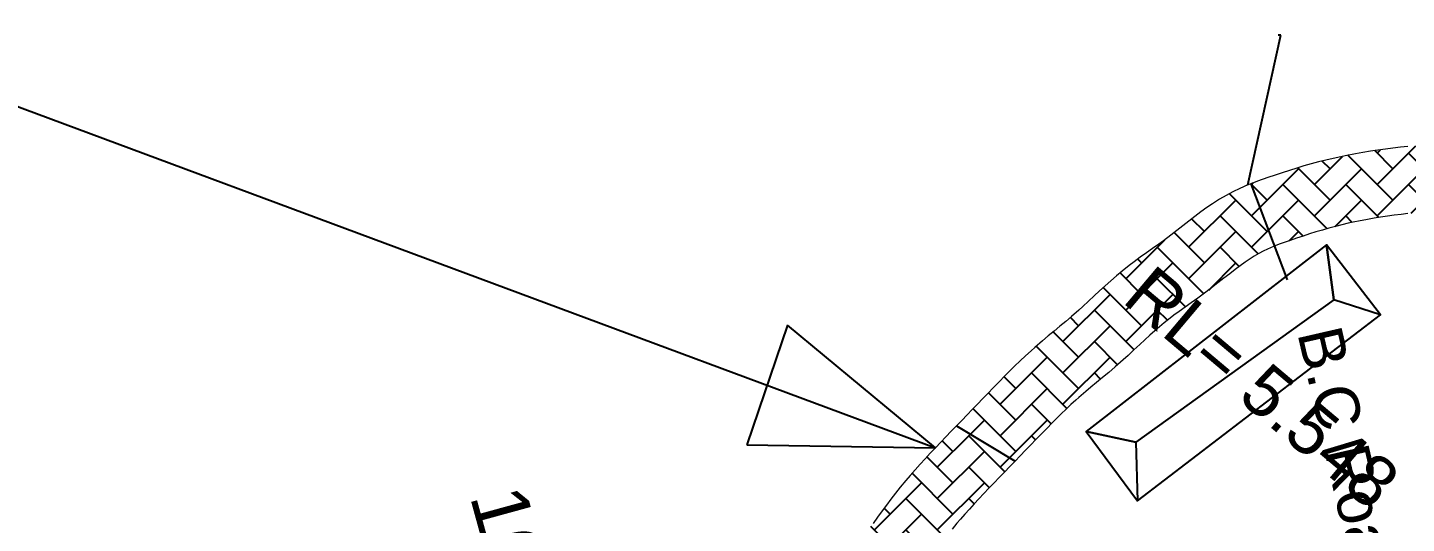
# Model space of a CAD drawing. Header units: millimetres. Extents: x 234588 to 238075, y 2578744 to 2579543.
# Drawn here: x 234825.4 to 234923.7, y 2579410 to 2579445.4 of the extents above; entities that cross this region are included whole.
import ezdxf

# ---------------------------------------------------------------- set-up
doc = ezdxf.new("R2010")
doc.units = ezdxf.units.MM
doc.header["$MEASUREMENT"] = 0
doc.header["$PDMODE"] = 98
doc.header["$PDSIZE"] = 0.5
for name, color, linetype in [('Boundary', 6, 'Continuous'), ('COORDINATES', 7, 'Continuous'), ('Points-NUM', 4, 'Continuous'), ('RL', 7, 'Continuous')]:
    doc.layers.add(name, color=color, linetype=linetype)
doc.layers.add('EP', color=1, linetype='Continuous', lineweight=30)
doc.styles.get("Standard").update_dxf_attribs({"font": 'arial.ttf'})
doc.dimstyles.get("Standard").update_dxf_attribs({"dimtxt": 4, "dimasz": 0.18, "dimexe": 0.18, "dimexo": 0.0625, "dimgap": 0.09, "dimtad": 0, "dimzin": 0, "dimdsep": 46, "dimtxsty": 'Standard', "dimcen": 0.09, "dimadec": 0, "dimazin": 0, "dimtfac": 1, "dimtofl": 0, "dimtmove": 0, "dimatfit": 3, "dimfxl": 1, "dimtolj": 1, "dimtzin": 0, "dimarcsym": 0})
pattern_1 = [(45, (-140431.9813, -1507403.4262), (7e-16, 2.2401142828), [4.752, -1.584]), (135, (-140430.8612, -1507402.3061), (7e-16, 2.2401142828), [4.752, -1.584])]

# ---------------------------------------------------------------- blocks, each defined once
blk = doc.blocks.new('*D28')
at = {"layer": 'Defpoints', "color": 0}
for p in [(234862.427, 2579399.164), (234859.432, 2579398.343), (234862.077, 2579388.699)]:
    blk.add_point(p, dxfattribs=at)
at = {"layer": 'Points-NUM', "color": 0, "lineweight": -2}
for p, q in [((234859.492, 2579398.359), (234862.601, 2579399.212)), ((234862.427, 2579399.164), (234862.38, 2579399.338)), ((234865.025, 2579389.694), (234862.475, 2579398.991)), ((234862.138, 2579388.715), (234865.246, 2579389.568))]:
    blk.add_line(p, q, dxfattribs=at)
at = {"layer": 'Points-NUM', "color": 0}
for points in [[(234862.504, 2579398.999), (234862.446, 2579398.983), (234862.427, 2579399.164)], [(234865.054, 2579389.702), (234864.996, 2579389.686), (234865.073, 2579389.521)]]:
    blk.add_solid(points, dxfattribs=at)
at = {"layer": 'Points-NUM', "color": 0, "insert": (234860.622, 2579405.745), "char_height": 4, "attachment_point": 5, "rotation": 285.34051}
blk.add_mtext('\\A1;10.00', dxfattribs=at)

msp = doc.modelspace()

# ---------------------------------------------------------------- hatches: boundary and pattern name
at = {"layer": 'Points-NUM'}
h = msp.add_hatch(dxfattribs=at)
h.set_pattern_fill('AR-HBONE', color=256, scale=0.396, style=0)
h.set_pattern_definition(pattern_1)
h.paths.add_polyline_path([(234931.834, 2579437.596), (234931.296, 2579437.553), (234930.758, 2579437.51), (234930.22, 2579437.467), (234929.682, 2579437.423), (234929.144, 2579437.379), (234928.606, 2579437.334), (234928.067, 2579437.289), (234927.529, 2579437.244), (234926.991, 2579437.198), (234926.698, 2579437.173), (234925.914, 2579437.105), (234925.376, 2579437.057), (234924.838, 2579437.007), (234924.3, 2579436.954), (234923.763, 2579436.899), (234923.226, 2579436.84), (234922.69, 2579436.777), (234922.155, 2579436.708), (234921.621, 2579436.635), (234921.087, 2579436.556), (234920.555, 2579436.47), (234920.024, 2579436.377), (234919.297, 2579436.237), (234918.967, 2579436.168), (234918.441, 2579436.051), (234917.916, 2579435.927), (234917.392, 2579435.794), (234916.871, 2579435.655), (234916.351, 2579435.508), (234915.833, 2579435.355), (234915.317, 2579435.196), (234914.802, 2579435.031), (234914.29, 2579434.86), (234913.779, 2579434.684), (234913.036, 2579434.417), (234912.764, 2579434.317), (234912.562, 2579434.238), (234914.245, 2579429.794), (234914.452, 2579429.874), (234914.663, 2579429.952), (234915.356, 2579430.201), (234915.816, 2579430.36), (234916.281, 2579430.514), (234916.744, 2579430.663), (234917.207, 2579430.806), (234917.669, 2579430.942), (234918.129, 2579431.072), (234918.589, 2579431.195), (234919.048, 2579431.311), (234919.505, 2579431.42), (234919.967, 2579431.523), (234920.232, 2579431.578), (234920.883, 2579431.703), (234921.343, 2579431.784), (234921.815, 2579431.86), (234922.293, 2579431.931), (234922.778, 2579431.997), (234923.268, 2579432.06), (234923.765, 2579432.118), (234924.267, 2579432.174), (234924.775, 2579432.226), (234925.289, 2579432.276), (234925.808, 2579432.325), (234926.331, 2579432.372), (234927.106, 2579432.439), (234927.393, 2579432.463), (234927.927, 2579432.509), (234928.462, 2579432.554), (234928.997, 2579432.598), (234929.532, 2579432.643), (234930.068, 2579432.687), (234930.603, 2579432.73), (234930.871, 2579432.752)])
h.paths.add_polyline_path([(234902.913, 2579424.864), (234921.344, 2579432.493), (234919.674, 2579436.528), (234901.242, 2579428.899)], flags=9)
h = msp.add_hatch(dxfattribs=at)
h.set_pattern_fill('AR-HBONE', color=256, scale=0.396, style=0)
h.set_pattern_definition(pattern_1)
h.paths.add_polyline_path([(234905.71, 2579423.749), (234906.057, 2579424.049), (234906.394, 2579424.33), (234906.801, 2579424.653), (234907.079, 2579424.863), (234907.461, 2579425.142), (234907.873, 2579425.435), (234908.317, 2579425.75), (234908.786, 2579426.086), (234909.171, 2579426.367), (234909.759, 2579426.813), (234910.218, 2579427.17), (234910.648, 2579427.508), (234911.055, 2579427.827), (234911.441, 2579428.124), (234911.806, 2579428.398), (234912.156, 2579428.648), (234912.443, 2579428.843), (234912.81, 2579429.076), (234913.129, 2579429.262), (234913.45, 2579429.435), (234913.761, 2579429.586), (234914.244, 2579429.797), (234912.562, 2579434.238), (234912.359, 2579434.159), (234911.768, 2579433.902), (234911.283, 2579433.665), (234910.807, 2579433.409), (234910.34, 2579433.136), (234909.836, 2579432.817), (234909.436, 2579432.546), (234908.998, 2579432.232), (234908.566, 2579431.908), (234908.139, 2579431.579), (234907.714, 2579431.246), (234907.29, 2579430.913), (234906.864, 2579430.581), (234906.332, 2579430.178), (234906, 2579429.935), (234905.561, 2579429.621), (234905.121, 2579429.309), (234904.682, 2579428.996), (234904.246, 2579428.679), (234903.891, 2579428.411), (234903.395, 2579428.017), (234902.981, 2579427.671), (234902.573, 2579427.318), (234902.17, 2579426.959), (234901.772, 2579426.594), (234901.395, 2579426.244), (234900.983, 2579425.857), (234900.589, 2579425.489), (234900.292, 2579425.219), (234899.784, 2579424.772), (234899.372, 2579424.424), (234898.957, 2579424.078), (234898.541, 2579423.735), (234898.125, 2579423.391), (234897.712, 2579423.045), (234897.155, 2579422.564), (234896.899, 2579422.336), (234896.502, 2579421.971), (234896.11, 2579421.601), (234895.722, 2579421.225), (234895.339, 2579420.846), (234894.958, 2579420.463), (234894.69, 2579420.191), (234894.202, 2579419.693), (234893.826, 2579419.306), (234893.451, 2579418.919), (234893.077, 2579418.53), (234892.703, 2579418.142), (234892.329, 2579417.753), (234891.955, 2579417.364), (234891.588, 2579416.984), (234895.755, 2579414.459), (234896.127, 2579414.847), (234896.499, 2579415.234), (234896.869, 2579415.617), (234897.238, 2579415.998), (234897.604, 2579416.375), (234898.08, 2579416.861), (234898.334, 2579417.119), (234898.694, 2579417.48), (234899.047, 2579417.83), (234899.396, 2579418.168), (234899.741, 2579418.494), (234900.088, 2579418.813), (234900.289, 2579418.992), (234900.79, 2579419.424), (234901.165, 2579419.739), (234901.568, 2579420.071), (234901.989, 2579420.419), (234902.428, 2579420.785), (234902.887, 2579421.174), (234903.46, 2579421.676), (234903.81, 2579421.995), (234904.231, 2579422.388), (234904.641, 2579422.774), (234904.995, 2579423.102), (234905.356, 2579423.433)])
h = msp.add_hatch(dxfattribs=at)
h.set_pattern_fill('AR-HBONE', color=256, scale=0.396, style=0)
h.set_pattern_definition(pattern_1)
h.paths.add_polyline_path([(234889.412, 2579407.143), (234890.737, 2579408.97), (234891.987, 2579410.481), (234893.233, 2579411.842), (234894.293, 2579412.943), (234895.008, 2579413.684), (234895.38, 2579414.07), (234895.755, 2579414.459), (234891.588, 2579416.984), (234891.206, 2579416.588), (234890.831, 2579416.2), (234890.457, 2579415.811), (234890.085, 2579415.42), (234889.714, 2579415.028), (234889.346, 2579414.633), (234888.982, 2579414.235), (234888.622, 2579413.834), (234888.267, 2579413.428), (234887.972, 2579413.082), (234887.574, 2579412.602), (234887.237, 2579412.181), (234886.905, 2579411.755), (234886.579, 2579411.325), (234886.417, 2579411.107), (234885.943, 2579410.454), (234885.633, 2579410.012), (234885.328, 2579409.567), (234885.028, 2579409.118), (234884.734, 2579408.666), (234884.446, 2579408.21), (234884.163, 2579407.75), (234883.874, 2579407.267), (234883.614, 2579406.82), (234883.349, 2579406.35), (234883.091, 2579405.876), (234882.841, 2579405.398), (234882.599, 2579404.916), (234882.254, 2579404.186), (234882.142, 2579403.939), (234881.929, 2579403.443), (234881.725, 2579402.943), (234881.532, 2579402.44), (234881.348, 2579401.932), (234881.199, 2579401.495), (234881.011, 2579400.907), (234880.856, 2579400.39), (234880.712, 2579399.87), (234880.576, 2579399.348), (234880.45, 2579398.823), (234880.332, 2579398.295), (234880.223, 2579397.766), (234880.123, 2579397.235), (234880.031, 2579396.702), (234879.947, 2579396.168), (234879.846, 2579395.452), (234879.801, 2579395.096), (234879.74, 2579394.559), (234879.687, 2579394.021), (234879.642, 2579393.482), (234879.605, 2579392.942), (234879.576, 2579392.403), (234884.35, 2579392.886), (234884.56, 2579395.006), (234884.962, 2579397.327), (234885.533, 2579399.531), (234886.264, 2579401.551), (234887.125, 2579403.37), (234888.199, 2579405.276)])
h.paths.add_polyline_path([(234879.801, 2579395.998), (234881.733, 2579376.143), (234886.083, 2579376.567), (234884.15, 2579396.422)], flags=9)

# ---------------------------------------------------------------- linework, layer by layer
at = {"layer": 'Boundary', "lineweight": 20}
for points in [[(234923.763, 2579436.899), (234923.226, 2579436.84), (234922.69, 2579436.777), (234922.155, 2579436.708), (234921.621, 2579436.635), (234921.087, 2579436.556), (234920.555, 2579436.47), (234920.024, 2579436.377), (234919.297, 2579436.237), (234918.967, 2579436.168), (234918.441, 2579436.051), (234917.916, 2579435.927), (234917.392, 2579435.794), (234916.871, 2579435.655), (234916.351, 2579435.508), (234915.833, 2579435.355), (234915.317, 2579435.196), (234914.802, 2579435.031), (234914.29, 2579434.86), (234913.779, 2579434.684), (234913.036, 2579434.417), (234912.764, 2579434.317), (234912.359, 2579434.159), (234911.768, 2579433.902), (234911.283, 2579433.665), (234910.807, 2579433.409), (234910.34, 2579433.136), (234909.836, 2579432.817), (234909.436, 2579432.546), (234908.998, 2579432.232), (234908.566, 2579431.908), (234908.139, 2579431.579), (234907.714, 2579431.246), (234907.29, 2579430.913), (234906.864, 2579430.581), (234906.332, 2579430.178), (234906, 2579429.935), (234905.561, 2579429.621), (234905.121, 2579429.309), (234904.682, 2579428.996), (234904.246, 2579428.679), (234903.891, 2579428.411), (234903.395, 2579428.017), (234902.981, 2579427.671), (234902.573, 2579427.318), (234902.17, 2579426.959), (234901.772, 2579426.594), (234901.395, 2579426.244), (234900.983, 2579425.857), (234900.589, 2579425.489), (234900.292, 2579425.219), (234899.784, 2579424.772), (234899.372, 2579424.424), (234898.957, 2579424.078), (234898.541, 2579423.735), (234898.125, 2579423.391), (234897.712, 2579423.045), (234897.155, 2579422.564), (234896.899, 2579422.336), (234896.502, 2579421.971), (234896.11, 2579421.601), (234895.722, 2579421.225), (234895.339, 2579420.846), (234894.958, 2579420.463), (234894.69, 2579420.191), (234894.202, 2579419.693), (234893.826, 2579419.306), (234893.451, 2579418.919), (234893.077, 2579418.53), (234892.703, 2579418.142), (234892.329, 2579417.753), (234891.955, 2579417.364), (234891.588, 2579416.984), (234891.206, 2579416.588), (234890.831, 2579416.2), (234890.457, 2579415.811), (234890.085, 2579415.42), (234889.714, 2579415.028), (234889.346, 2579414.633), (234888.982, 2579414.235), (234888.622, 2579413.834), (234888.267, 2579413.428), (234887.972, 2579413.082), (234887.574, 2579412.602), (234887.237, 2579412.181), (234886.905, 2579411.755), (234886.579, 2579411.325), (234886.417, 2579411.107), (234885.943, 2579410.454), (234885.633, 2579410.012)], [(234923.765, 2579432.118), (234923.268, 2579432.06), (234922.778, 2579431.997), (234922.293, 2579431.931), (234921.815, 2579431.86), (234921.343, 2579431.784), (234920.883, 2579431.703), (234920.232, 2579431.578), (234919.967, 2579431.523), (234919.505, 2579431.42), (234919.048, 2579431.311), (234918.589, 2579431.195), (234918.129, 2579431.072), (234917.669, 2579430.942), (234917.207, 2579430.806), (234916.744, 2579430.663), (234916.281, 2579430.514), (234915.816, 2579430.36), (234915.356, 2579430.201), (234914.663, 2579429.952), (234914.452, 2579429.874), (234914.17, 2579429.764), (234913.761, 2579429.586), (234913.45, 2579429.435), (234913.129, 2579429.262), (234912.81, 2579429.076), (234912.443, 2579428.843), (234912.156, 2579428.648), (234911.806, 2579428.398), (234911.441, 2579428.124), (234911.055, 2579427.827), (234910.648, 2579427.508), (234910.218, 2579427.17), (234909.759, 2579426.813), (234909.171, 2579426.367), (234908.786, 2579426.086), (234908.317, 2579425.75), (234907.873, 2579425.435), (234907.461, 2579425.142), (234907.079, 2579424.863), (234906.801, 2579424.653), (234906.394, 2579424.33), (234906.057, 2579424.049), (234905.71, 2579423.749), (234905.356, 2579423.433), (234904.995, 2579423.102), (234904.641, 2579422.774), (234904.231, 2579422.388), (234903.81, 2579421.995), (234903.46, 2579421.676), (234902.887, 2579421.174), (234902.428, 2579420.785), (234901.989, 2579420.419), (234901.568, 2579420.071), (234901.165, 2579419.739), (234900.79, 2579419.424), (234900.289, 2579418.992), (234900.088, 2579418.813), (234899.741, 2579418.494), (234899.396, 2579418.168), (234899.047, 2579417.83), (234898.694, 2579417.48), (234898.334, 2579417.119), (234898.08, 2579416.861), (234897.604, 2579416.375), (234897.238, 2579415.998), (234896.869, 2579415.617), (234896.499, 2579415.234), (234896.127, 2579414.847), (234895.755, 2579414.459), (234895.38, 2579414.07), (234895.008, 2579413.684), (234894.624, 2579413.287), (234894.253, 2579412.902), (234893.888, 2579412.523), (234893.53, 2579412.148), (234893.18, 2579411.777), (234892.837, 2579411.409), (234892.504, 2579411.045), (234892.18, 2579410.683), (234891.863, 2579410.321), (234891.61, 2579410.025), (234891.259, 2579409.6)]]:
    msp.add_lwpolyline(points, dxfattribs=at)
at = {"layer": 'Points-NUM'}
for p, q in [((234810.216, 2579445.121), (234890.085, 2579415.42)), ((234912.562, 2579434.238), (234915.159, 2579427.379)), ((234879.528, 2579424.146), (234876.643, 2579415.619)), ((234890.085, 2579415.42), (234879.528, 2579424.146)), ((234891.588, 2579416.984), (234895.755, 2579414.459)), ((234876.643, 2579415.619), (234890.085, 2579415.42))]:
    msp.add_line(p, q, dxfattribs=at)
msp.add_lwpolyline([(234917.956, 2579429.882), (234900.835, 2579416.572), (234904.484, 2579411.637), (234921.807, 2579424.895)], close=True, dxfattribs=at)
msp.add_lwpolyline([(234921.807, 2579424.895), (234918.487, 2579425.954), (234917.956, 2579429.882), (234918.487, 2579425.954), (234904.373, 2579415.806), (234900.835, 2579416.572), (234904.373, 2579415.806), (234904.484, 2579411.637)], dxfattribs=at)

# ---------------------------------------------------------------- texts
at = {"layer": 'COORDINATES', "insert": (234852.104, 2579456.866), "char_height": 5.544, "attachment_point": 9, "rotation": 15.67904}
msp.add_mtext('\\A1;{\\LOngoing Protective Work}', dxfattribs=at)
at = {"layer": 'EP', "insert": (234918.953, 2579424.31), "char_height": 3.168, "attachment_point": 1, "rotation": 282.94347}
msp.add_mtext_dynamic_manual_height_columns('B.C Road', width=12.36822, gutter_width=1, heights=[0.586], dxfattribs=at).dxf.set("width", 19.59127)
at = {"layer": 'RL'}
msp.add_text('RL= 5.548', height=3.6, rotation=319.88854, dxfattribs=at).set_placement((234903.288, 2579425.859))

# ---------------------------------------------------------------- dimensions: what is measured, and where the dimension line sits
at = {"layer": 'Points-NUM'}
dim = msp.add_aligned_dim(p1=(234862.077, 2579388.699), p2=(234859.432, 2579398.343), distance=-3.106, dimstyle='Standard', dxfattribs=at)
dim.commit()
dim.dimension.update_dxf_attribs({"geometry": '*D28', "text_midpoint": (234860.622, 2579405.745)})

# ---------------------------------------------------------------- leaders
at = {"layer": 'COORDINATES', "annotation_type": 0, "has_hookline": 1, "hookline_direction": 1, "text_width": 54.4}
msp.add_leader([(234912.359, 2579434.159), (234914.689, 2579444.847), (234914.509, 2579444.847)], dimstyle='Standard', override={"dimgap": 0.09, "dimtad": 0}, dxfattribs=at)

doc.saveas('drawing.dxf')
